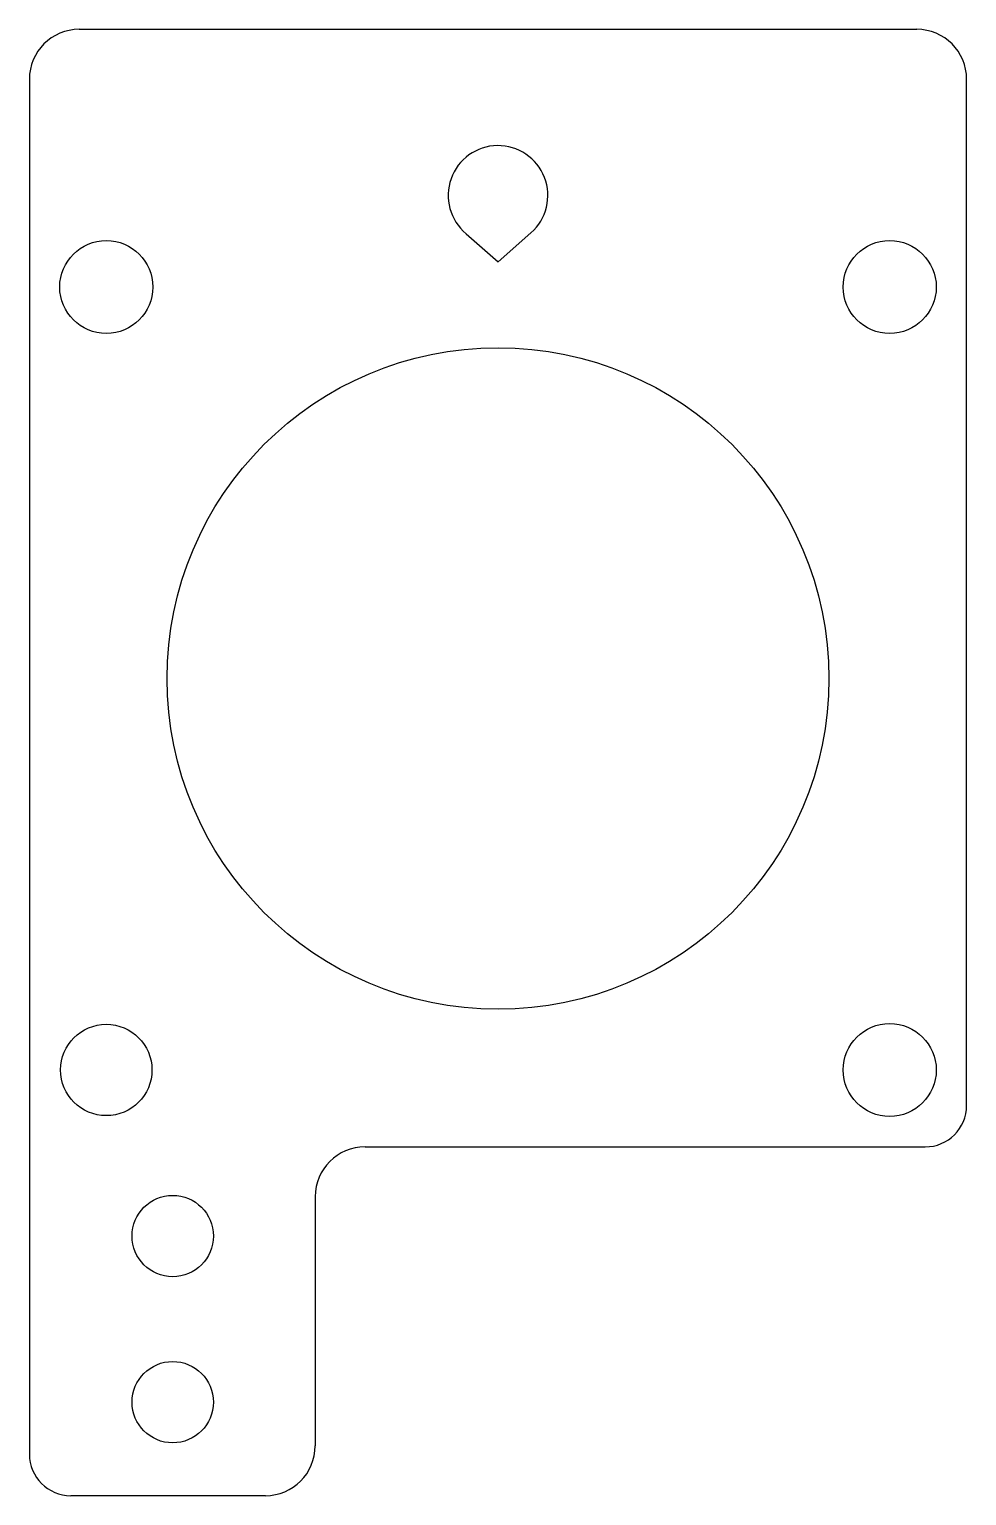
# Model space of a CAD drawing. Header units: millimetres. Extents: x 161.8 to 218.2, y 11.7 to 100.
import ezdxf

# ---------------------------------------------------------------- set-up
doc = ezdxf.new("R2010")
doc.units = ezdxf.units.MM
doc.layers.get('0').update_dxf_attribs({"lineweight": 25})
doc.layers.add('Sketch001', color=7, linetype='Continuous')

msp = doc.modelspace()

# ---------------------------------------------------------------- linework, layer by layer
for p, q in [((164.8, 100), (215.2, 100)), ((188.077, 87.697), (190, 86)), ((190, 86), (191.984, 87.75)), ((161.8, 35.215), (161.8, 14.215)), ((179, 29.715), (179, 14.715)), ((176, 11.715), (164.3, 11.715))]:
    msp.add_line(p, q)
for centre, radius in [((166.43, 37.345), 2.75), ((170.43, 27.345), 2.45), ((170.43, 17.345), 2.45)]:
    msp.add_circle(centre, radius)
for centre, start, end in [((164.8, 97), 90, 180), ((215.2, 97), 0, 90), ((190, 90), 311.40977, 230.14394), ((182, 29.715), 90, 180), ((176, 14.715), 270, 0)]:
    msp.add_arc(centre, 3, start, end)
at = {"layer": 'Sketch001'}
for p, q in [((161.8, 97), (161.8, 80.715)), ((218.2, 47.115), (218.2, 97)), ((161.8, 80.715), (161.8, 74.715)), ((161.8, 74.715), (161.8, 35.215)), ((218.2, 41.115), (218.2, 47.115)), ((218.2, 35.215), (218.2, 41.115)), ((182, 32.715), (215.7, 32.715))]:
    msp.add_line(p, q, dxfattribs=at)
for centre, radius in [((166.43, 84.485), 2.8), ((213.57, 84.485), 2.8), ((190, 60.915), 19.914), ((213.57, 37.345), 2.8)]:
    msp.add_circle(centre, radius, dxfattribs=at)
for centre, start, end in [((215.7, 35.215), 270, 0), ((164.3, 14.215), 180, 270)]:
    msp.add_arc(centre, 2.5, start, end, dxfattribs=at)

doc.saveas('drawing.dxf')
